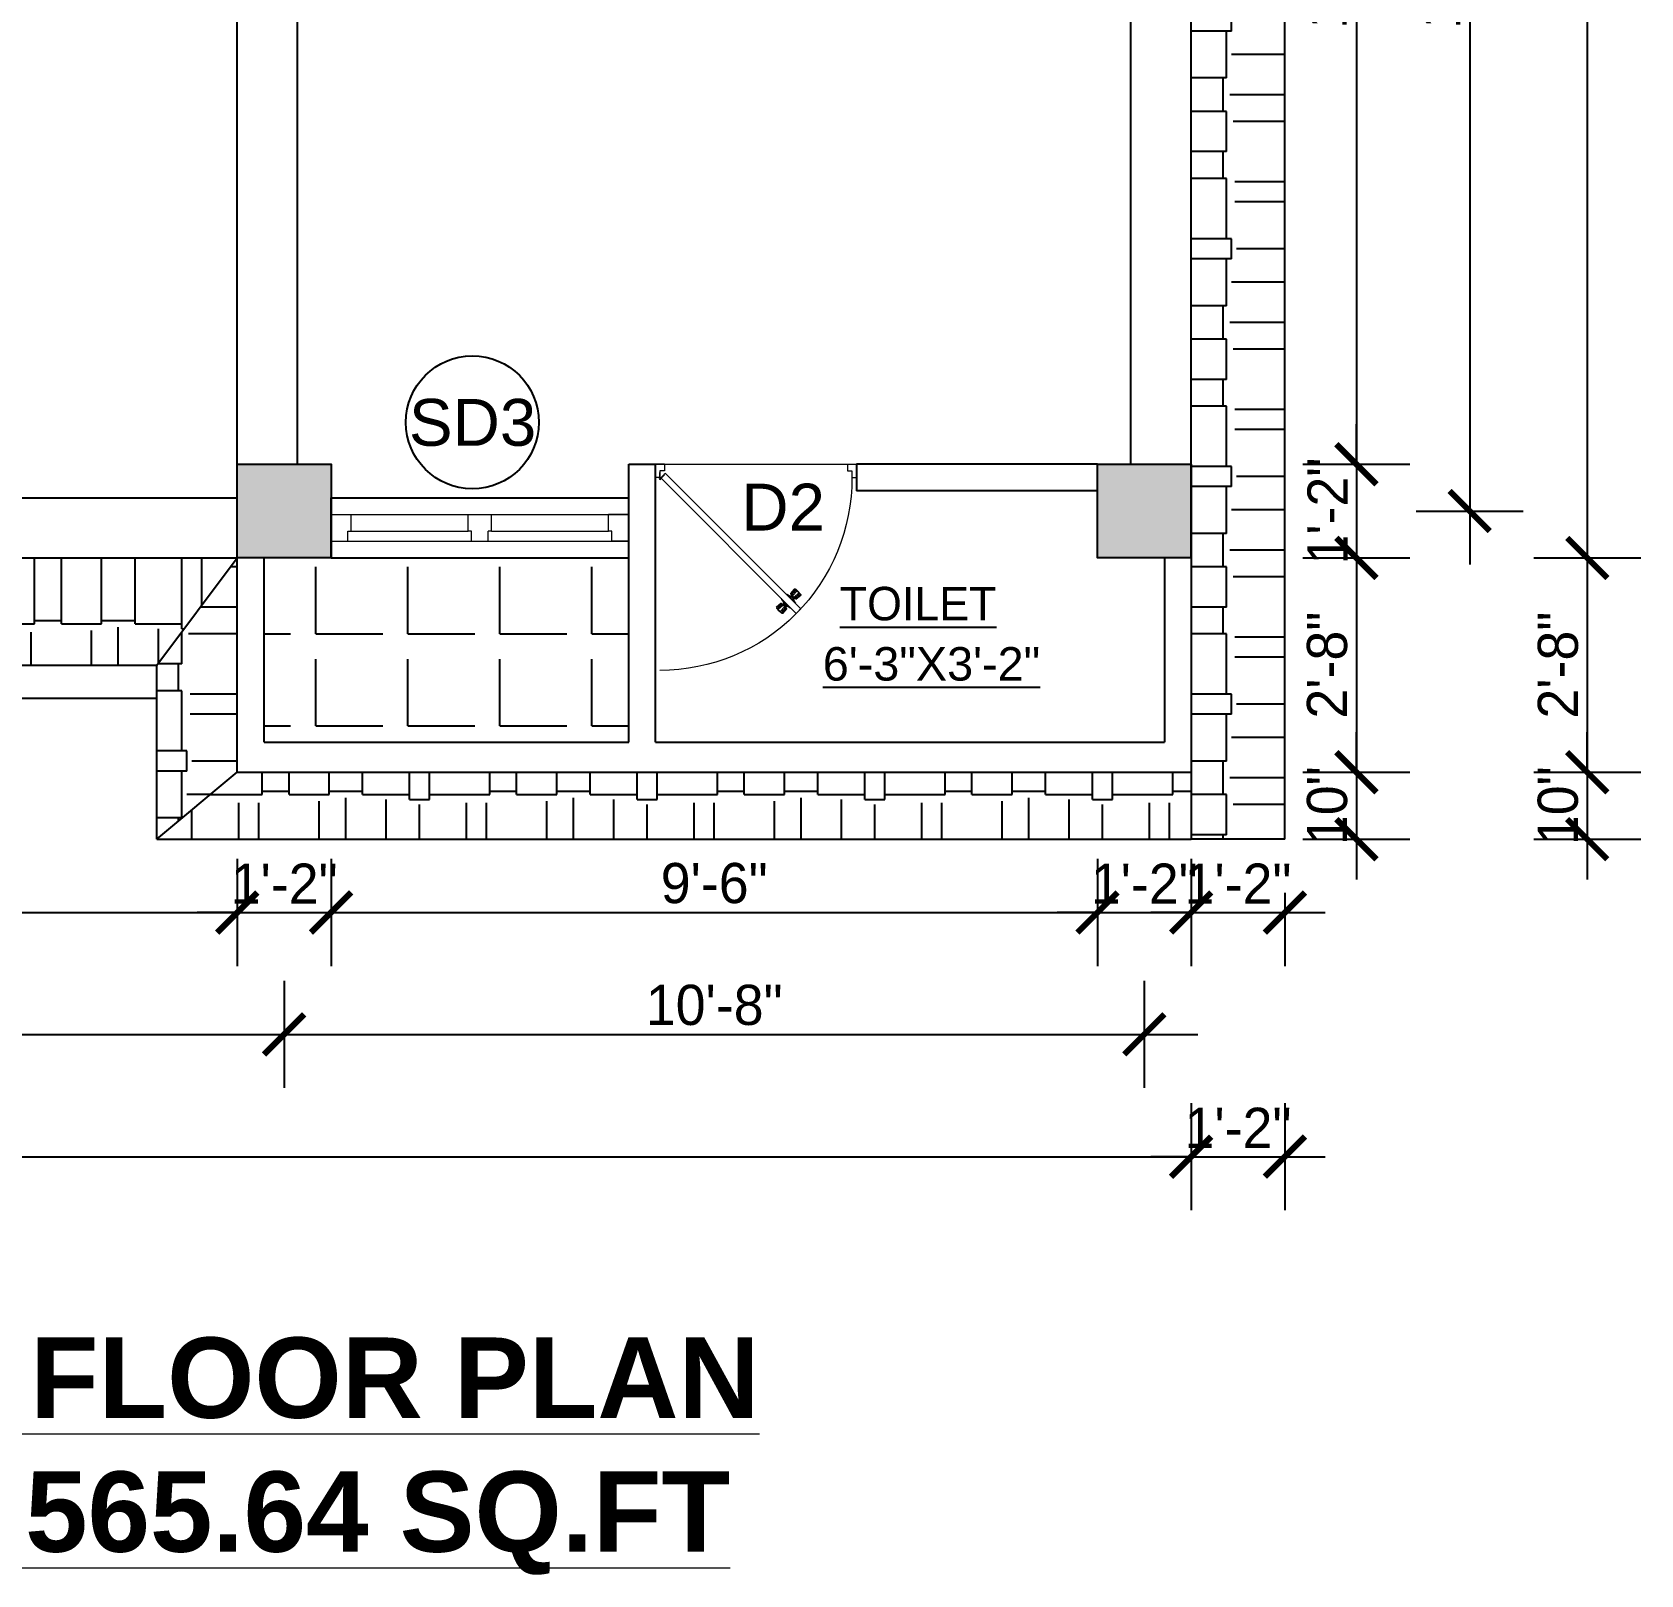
# Model space of a CAD drawing. Header units: inches. Extents: x 1397 to 20304, y -27267 to -746.
# Drawn here: x 10297.7 to 10537.9, y -19940.5 to -19710.1 of the extents above; entities that cross this region are included whole.
import ezdxf

# ---------------------------------------------------------------- set-up
doc = ezdxf.new("R2010")
doc.units = ezdxf.units.IN
doc.header["$LTSCALE"] = 17
doc.header["$MEASUREMENT"] = 0
for name, color, linetype, lineweight in [('25 BOT BAR', 12, 'Continuous', 25), ('DOOR & WIN', 1, 'Continuous', 25), ('OUTLINE', 1, 'Continuous', 25), ('PUERTAS', 7, 'Continuous', 9), ('TEXT', 231, 'Continuous', 20), ('WINDOW FRAME PLAN', 162, 'Continuous', 18)]:
    doc.layers.add(name, color=color, linetype=linetype, lineweight=lineweight)
doc.styles.add('ARCHITECTURE', font='stylu.ttf')
doc.styles.add('DIMTEXT', font='arial.ttf', dxfattribs={"height": 6})
doc.dimstyles.new('8 SCALE', dxfattribs={"dimscale": 0, "dimtxt": 6, "dimasz": 6, "dimexe": 8, "dimexo": 8, "dimgap": 1.25, "dimtad": 1, "dimdec": 0, "dimzin": 3, "dimdsep": 46, "dimlunit": 4, "dimtxsty": 'ARCHITECTURE', "dimblk": 'ARCHTICK', "dimcen": 8, "dimdle": 8, "dimclrd": 5, "dimclre": 5, "dimclrt": 7, "dimadec": 0, "dimazin": 0, "dimtfac": 0.75, "dimtdec": 0, "dimtix": 1, "dimtmove": 2, "dimatfit": 3, "dimldrblk": 'ARCHTICK', "dimfxl": 8, "dimfxlon": 1, "dimtolj": 1, "dimtzin": 0, "dimlwd": -1, "dimlwe": -1, "dimarcsym": 0})
pattern_1 = [(90, (0, -934.489), (-12, 25.5), [6, -5, 7, -3, 9, -4]), (90, (-0.5, -928.489), (-12, 25.5), [5, -19, 4, -6]), (90, (0.75, -916.489), (-12, 25.5), [3, -31]), (180, (0, -934.489), (-12, -8.5), [11.5, -36.5]), (180, (4e-16, -928.489), (-12, -8.5), [11.25, -36.75]), (180, (7e-16, -923.489), (-12, -8.5), [10.5, -37.5]), (180, (0.75, -916.489), (-12, -8.5), [11.5, -36.5]), (180, (0.75, -913.489), (-12, -8.5), [11.5, -36.5]), (180, (2e-15, -904.489), (-12, -8.5), [11, -37])]

# ---------------------------------------------------------------- blocks, each defined once
blk = doc.blocks.new('2ft6in')
at = {"layer": 'PUERTAS', "color": 2}
for p, q in [((0.84, 2.1), (21.02, 22.28)), ((18.33, 21.76), (18.31, 21.77)), ((21.71, 21.6), (21.02, 22.28)), ((21.71, 21.6), (1.47, 1.37)), ((21.18, 18.9), (21.2, 18.89)), ((0, 2), (0, 0)), ((0.6, 2), (0, 2)), ((1.33, 0), (0, 0)), ((0.6, 1.26), (0.6, 2.04)), ((0.67, 1.26), (0.6, 1.26)), ((0.67, 1.26), (0.67, 2.01)), ((0.67, 1), (0.67, 1.26)), ((1.33, 1), (0.67, 1)), ((1.31, 1.53), (0.79, 2.06)), ((1.36, 1.58), (0.81, 2.12)), ((1.36, 1.58), (1.31, 1.53)), ((1.47, 1.37), (1.31, 1.53)), ((1.33, 0), (1.33, 1)), ((28.67, 0), (28.67, 1)), ((28.67, 1), (29.33, 1)), ((28.67, 0), (30, 0)), ((29.33, 1), (29.33, 2)), ((29.33, 2), (30, 2)), ((30, 0), (30, 2))]:
    blk.add_line(p, q, dxfattribs=at)
at = {"layer": 'PUERTAS', "color": 1}
for p, q in [((18.06, 21.44), (18.48, 21.86)), ((18.08, 21.51), (18.45, 21.88)), ((18.82, 22.25), (18.45, 21.88)), ((18.9, 22.28), (18.48, 21.86)), ((18.84, 22.23), (18.82, 22.25)), ((19.54, 21.59), (18.99, 22.27)), ((18.74, 20.79), (18.06, 21.34)), ((18.11, 21.49), (18.08, 21.51)), ((18.83, 20.8), (19.18, 21.15)), ((18.84, 20.21), (19.1, 20.6)), ((18.85, 20.11), (18.84, 20.12)), ((18.92, 20.89), (18.93, 20.88)), ((19.02, 20.88), (19.24, 21.1)), ((19.12, 20.8), (19.03, 20.89)), ((19.1, 20.7), (19.11, 20.69)), ((19.1, 20.6), (19.1, 20.6)), ((19.11, 20.79), (19.33, 21.01)), ((19.54, 21.5), (19.18, 21.15)), ((19.45, 21.31), (19.24, 21.1)), ((19.55, 21.22), (19.33, 21.01)), ((19.45, 21.41), (19.45, 21.41)), ((19.54, 21.22), (19.45, 21.31)), ((19.53, 19.43), (19.54, 19.42)), ((19.64, 21.23), (19.64, 21.23)), ((19.64, 19.42), (20.02, 19.67)), ((19.74, 21.24), (19.73, 21.23)), ((20.12, 21.49), (19.74, 21.24)), ((20.02, 19.67), (20.03, 19.68)), ((20.12, 19.68), (20.12, 19.68)), ((20.21, 19.69), (20.43, 19.9)), ((20.22, 21.48), (20.22, 21.49)), ((20.22, 19.41), (20.57, 19.76)), ((20.22, 19.69), (20.31, 19.6)), ((20.22, 19.32), (20.76, 18.64)), ((20.31, 19.6), (20.52, 19.81)), ((20.31, 19.5), (20.31, 19.5)), ((20.65, 20.12), (20.43, 19.9)), ((20.74, 20.03), (20.52, 19.81)), ((20.93, 20.11), (20.57, 19.76)), ((20.64, 20.11), (20.73, 20.02)), ((20.66, 20.31), (20.65, 20.31)), ((20.65, 20.21), (20.65, 20.22)), ((20.91, 20.7), (20.66, 20.31)), ((20.84, 20.02), (20.83, 20.03)), ((20.91, 20.8), (20.91, 20.79)), ((21.02, 20.12), (21.7, 19.57)), ((21.7, 19.47), (21.28, 19.05)), ((21.67, 19.4), (21.31, 19.03)), ((21.65, 19.42), (21.67, 19.4)), ((20.86, 18.63), (21.28, 19.05)), ((20.91, 18.68), (20.94, 18.66)), ((20.94, 18.66), (21.31, 19.03))]:
    blk.add_line(p, q, dxfattribs=at)
at = {"layer": 'PUERTAS', "color": 8}
for p, q in [((18.44, 21.9), (18.31, 21.77)), ((19.07, 21.03), (18.34, 21.72)), ((18.44, 21.9), (18.56, 22.02)), ((18.58, 22.01), (18.56, 22.02)), ((19.3, 21.26), (18.61, 22)), ((19.42, 21.38), (18.75, 22.14)), ((19.51, 21.48), (18.88, 22.26)), ((19.55, 21.53), (18.93, 22.3)), ((18.81, 20.78), (18.04, 21.4)), ((18.86, 20.83), (18.08, 21.46)), ((18.95, 20.92), (18.2, 21.58)), ((18.91, 20.27), (19.19, 20.69)), ((19.13, 20.8), (19.03, 20.9)), ((19.15, 20.82), (19.05, 20.92)), ((19.09, 20.44), (19.25, 20.76)), ((19.19, 20.87), (19.1, 20.96)), ((19.25, 20.93), (19.16, 21.02)), ((19.28, 20.63), (19.32, 20.83)), ((19.4, 21.08), (19.31, 21.17)), ((19.47, 21.15), (19.38, 21.24)), ((19.43, 20.78), (19.4, 20.9)), ((19.51, 21.19), (19.42, 21.28)), ((19.55, 20.91), (19.43, 20.94)), ((19.53, 21.21), (19.44, 21.3)), ((19.7, 21.06), (19.51, 21.01)), ((19.89, 21.24), (19.58, 21.08)), ((20.07, 21.42), (19.64, 21.15)), ((19.69, 19.49), (20.12, 19.76)), ((19.87, 19.67), (20.18, 19.83)), ((20.06, 19.85), (20.25, 19.9)), ((20.21, 20), (20.33, 19.97)), ((20.21, 19.38), (20.83, 18.61)), ((20.23, 19.7), (20.32, 19.61)), ((20.25, 19.72), (20.34, 19.63)), ((20.25, 19.43), (20.88, 18.65)), ((20.29, 19.76), (20.38, 19.67)), ((20.33, 20.13), (20.36, 20.01)), ((20.34, 19.53), (21, 18.77)), ((20.36, 19.83), (20.45, 19.74)), ((20.48, 20.28), (20.44, 20.08)), ((20.46, 19.64), (21.14, 18.91)), ((20.5, 19.98), (20.6, 19.89)), ((20.67, 20.47), (20.51, 20.15)), ((20.85, 20.64), (20.57, 20.22)), ((20.57, 20.04), (20.66, 19.95)), ((20.61, 20.09), (20.7, 19.99)), ((20.63, 20.11), (20.72, 20.01)), ((20.69, 19.87), (21.42, 19.19)), ((20.81, 19.99), (21.56, 19.33)), ((20.9, 20.08), (21.68, 19.45)), ((20.95, 20.13), (21.72, 19.51)), ((21.32, 19.01), (21.2, 18.89)), ((21.32, 19.01), (21.44, 19.14)), ((21.43, 19.15), (21.44, 19.14)), ((0, 0), (30, 0))]:
    blk.add_line(p, q, dxfattribs=at)
at = {"layer": 'PUERTAS', "color": 2}
for radius in [0.129, 0.0627]:
    blk.add_circle((0.68, 2.14), radius, dxfattribs=at)
at = {"layer": 'PUERTAS', "color": 8}
blk.add_arc((0.68, 2.14), 28.65, 359.7285, 90.0333, dxfattribs=at)
at = {"layer": 'PUERTAS', "color": 1}
for centre, start, end in [((18.94, 22.23), 38.9236, 135), ((18.78, 20.84), 231.0764, 315), ((18.89, 20.16), 135, 225), ((18.97, 20.93), 225, 315), ((19.16, 20.74), 135, 219.7428), ((19.06, 20.65), 315, 39.7428), ((19.4, 21.36), 315, 45), ((19.49, 21.55), 315, 38.9236), ((19.59, 19.47), 225, 315), ((19.6, 21.18), 50.2572, 135), ((19.68, 21.28), 230.2572, 315), ((20.07, 19.63), 50.2572, 135), ((20.17, 21.44), 45, 135), ((20.16, 19.73), 230.2572, 315), ((20.27, 19.36), 135, 218.9236), ((20.35, 19.55), 135, 225), ((20.7, 20.26), 135, 219.7428), ((20.6, 20.17), 315, 39.7428), ((20.78, 19.98), 45, 135), ((20.87, 20.75), 315, 45), ((20.98, 20.07), 51.0764, 135), ((21.65, 19.52), 315, 51.0764), ((20.82, 18.68), 218.9236, 315)]:
    blk.add_arc(centre, 0.0667, start, end, dxfattribs=at)
blk = doc.blocks.new('*U3074')
at = {"color": 3}
blk.add_blockref('2ft6in', (0, 0), dxfattribs=at)
blk = doc.blocks.new('_ArchTick')
at = {"color": 0, "linetype": 'ByBlock', "const_width": 0.15}
blk.add_lwpolyline([(-0.5, -0.5), (0.5, 0.5)], dxfattribs=at)
blk = doc.blocks.new('*D3469')
at = {"layer": '25 BOT BAR', "color": 5, "transparency": 16777216}
for p, q in [((10174.29, -19833.6), (10174.29, -19849.6)), ((10328.29, -19833.6), (10328.29, -19849.6)), ((10166.29, -19841.6), (10336.29, -19841.6))]:
    blk.add_line(p, q, dxfattribs=at)
at = {"layer": 'Defpoints', "color": 0, "transparency": 16777216}
for p in [(10174.29, -19788.65), (10328.29, -19788.65), (10328.29, -19841.6)]:
    blk.add_point(p, dxfattribs=at)
at = {"layer": '25 BOT BAR', "color": 5, "transparency": 16777216, "xscale": 6, "yscale": 6, "zscale": 6, "rotation": 180}
blk.add_blockref('_ArchTick', (10174.29, -19841.6), dxfattribs=at)
at = {"layer": '25 BOT BAR', "color": 5, "transparency": 16777216, "xscale": 6, "yscale": 6, "zscale": 6}
blk.add_blockref('_ArchTick', (10328.29, -19841.6), dxfattribs=at)
at = {"layer": '25 BOT BAR', "color": 7, "transparency": 16777216, "insert": (10251.29, -19837.24), "char_height": 6, "attachment_point": 5, "style": 'ARCHITECTURE'}
blk.add_mtext('\\A1;12\'-10"', dxfattribs=at)
blk = doc.blocks.new('*D3470')
at = {"layer": '25 BOT BAR', "color": 5, "transparency": 16777216}
for p, q in [((10328.29, -19833.6), (10328.29, -19849.6)), ((10342.29, -19833.6), (10342.29, -19849.6)), ((10328.29, -19841.6), (10322.29, -19841.6)), ((10328.29, -19841.6), (10342.29, -19841.6)), ((10342.29, -19841.6), (10348.29, -19841.6))]:
    blk.add_line(p, q, dxfattribs=at)
at = {"layer": 'Defpoints', "color": 0, "transparency": 16777216}
for p in [(10328.29, -19788.65), (10342.29, -19788.65), (10342.29, -19841.6)]:
    blk.add_point(p, dxfattribs=at)
at = {"layer": '25 BOT BAR', "color": 5, "transparency": 16777216, "xscale": 6, "yscale": 6, "zscale": 6}
blk.add_blockref('_ArchTick', (10328.29, -19841.6), dxfattribs=at)
at = {"layer": '25 BOT BAR', "color": 5, "transparency": 16777216, "xscale": 6, "yscale": 6, "zscale": 6, "rotation": 180}
blk.add_blockref('_ArchTick', (10342.29, -19841.6), dxfattribs=at)
at = {"layer": '25 BOT BAR', "color": 7, "transparency": 16777216, "insert": (10335.29, -19837.29), "char_height": 6, "attachment_point": 5, "style": 'ARCHITECTURE'}
blk.add_mtext('\\A1;1\'-2"', dxfattribs=at)
blk = doc.blocks.new('*D3471')
at = {"layer": '25 BOT BAR', "color": 5, "transparency": 16777216}
for p, q in [((10342.29, -19833.6), (10342.29, -19849.6)), ((10456.75, -19833.6), (10456.75, -19849.6)), ((10334.29, -19841.6), (10464.75, -19841.6))]:
    blk.add_line(p, q, dxfattribs=at)
at = {"layer": 'Defpoints', "color": 0, "transparency": 16777216}
for p in [(10342.29, -19788.65), (10456.75, -19788.65), (10456.75, -19841.6)]:
    blk.add_point(p, dxfattribs=at)
at = {"layer": '25 BOT BAR', "color": 5, "transparency": 16777216, "xscale": 6, "yscale": 6, "zscale": 6, "rotation": 180}
blk.add_blockref('_ArchTick', (10342.29, -19841.6), dxfattribs=at)
at = {"layer": '25 BOT BAR', "color": 5, "transparency": 16777216, "xscale": 6, "yscale": 6, "zscale": 6}
blk.add_blockref('_ArchTick', (10456.75, -19841.6), dxfattribs=at)
at = {"layer": '25 BOT BAR', "color": 7, "transparency": 16777216, "insert": (10399.52, -19837.24), "char_height": 6, "attachment_point": 5, "style": 'ARCHITECTURE'}
blk.add_mtext('\\A1;9\'-6"', dxfattribs=at)
blk = doc.blocks.new('*D3472')
at = {"layer": '25 BOT BAR', "color": 5, "transparency": 16777216}
for p, q in [((10456.75, -19833.6), (10456.75, -19849.6)), ((10470.75, -19833.6), (10470.75, -19849.6)), ((10456.75, -19841.6), (10450.75, -19841.6)), ((10456.75, -19841.6), (10470.75, -19841.6)), ((10470.75, -19841.6), (10476.75, -19841.6))]:
    blk.add_line(p, q, dxfattribs=at)
at = {"layer": 'Defpoints', "color": 0, "transparency": 16777216}
for p in [(10456.75, -19788.65), (10470.75, -19788.65), (10470.75, -19841.6)]:
    blk.add_point(p, dxfattribs=at)
at = {"layer": '25 BOT BAR', "color": 5, "transparency": 16777216, "xscale": 6, "yscale": 6, "zscale": 6}
blk.add_blockref('_ArchTick', (10456.75, -19841.6), dxfattribs=at)
at = {"layer": '25 BOT BAR', "color": 5, "transparency": 16777216, "xscale": 6, "yscale": 6, "zscale": 6, "rotation": 180}
blk.add_blockref('_ArchTick', (10470.75, -19841.6), dxfattribs=at)
at = {"layer": '25 BOT BAR', "color": 7, "transparency": 16777216, "insert": (10463.75, -19837.29), "char_height": 6, "attachment_point": 5, "style": 'ARCHITECTURE'}
blk.add_mtext('\\A1;1\'-2"', dxfattribs=at)
blk = doc.blocks.new('*D3474')
at = {"layer": '25 BOT BAR', "color": 5, "transparency": 16777216}
for p, q in [((10167.29, -19851.8), (10167.29, -19867.8)), ((10335.29, -19851.8), (10335.29, -19867.8)), ((10159.29, -19859.8), (10343.29, -19859.8))]:
    blk.add_line(p, q, dxfattribs=at)
at = {"layer": 'Defpoints', "color": 0, "transparency": 16777216}
for p in [(10167.29, -19781.65), (10335.29, -19781.65), (10335.29, -19859.8)]:
    blk.add_point(p, dxfattribs=at)
at = {"layer": '25 BOT BAR', "color": 5, "transparency": 16777216, "xscale": 6, "yscale": 6, "zscale": 6, "rotation": 180}
blk.add_blockref('_ArchTick', (10167.29, -19859.8), dxfattribs=at)
at = {"layer": '25 BOT BAR', "color": 5, "transparency": 16777216, "xscale": 6, "yscale": 6, "zscale": 6}
blk.add_blockref('_ArchTick', (10335.29, -19859.8), dxfattribs=at)
at = {"layer": '25 BOT BAR', "color": 7, "transparency": 16777216, "insert": (10251.29, -19855.39), "char_height": 6, "attachment_point": 5, "style": 'ARCHITECTURE'}
blk.add_mtext('\\A1;14\'-0"', dxfattribs=at)
blk = doc.blocks.new('*D3475')
at = {"layer": '25 BOT BAR', "color": 5, "transparency": 16777216}
for p, q in [((10335.29, -19851.8), (10335.29, -19867.8)), ((10463.75, -19851.8), (10463.75, -19867.8)), ((10327.29, -19859.8), (10471.75, -19859.8))]:
    blk.add_line(p, q, dxfattribs=at)
at = {"layer": 'Defpoints', "color": 0, "transparency": 16777216}
for p in [(10335.29, -19781.65), (10463.75, -19781.65), (10463.75, -19859.8)]:
    blk.add_point(p, dxfattribs=at)
at = {"layer": '25 BOT BAR', "color": 5, "transparency": 16777216, "xscale": 6, "yscale": 6, "zscale": 6, "rotation": 180}
blk.add_blockref('_ArchTick', (10335.29, -19859.8), dxfattribs=at)
at = {"layer": '25 BOT BAR', "color": 5, "transparency": 16777216, "xscale": 6, "yscale": 6, "zscale": 6}
blk.add_blockref('_ArchTick', (10463.75, -19859.8), dxfattribs=at)
at = {"layer": '25 BOT BAR', "color": 7, "transparency": 16777216, "insert": (10399.52, -19855.43), "char_height": 6, "attachment_point": 5, "style": 'ARCHITECTURE'}
blk.add_mtext('\\A1;10\'-8"', dxfattribs=at)
blk = doc.blocks.new('*D3476')
at = {"layer": '25 BOT BAR', "color": 5, "transparency": 16777216}
for p, q in [((10010.29, -19870.06), (10010.29, -19886.06)), ((10470.75, -19870.06), (10470.75, -19886.06)), ((10002.29, -19878.06), (10478.75, -19878.06))]:
    blk.add_line(p, q, dxfattribs=at)
at = {"layer": 'Defpoints', "color": 0, "transparency": 16777216}
for p in [(10010.29, -19788.65), (10470.75, -19788.65), (10470.75, -19878.06)]:
    blk.add_point(p, dxfattribs=at)
at = {"layer": '25 BOT BAR', "color": 5, "transparency": 16777216, "xscale": 6, "yscale": 6, "zscale": 6, "rotation": 180}
blk.add_blockref('_ArchTick', (10010.29, -19878.06), dxfattribs=at)
at = {"layer": '25 BOT BAR', "color": 5, "transparency": 16777216, "xscale": 6, "yscale": 6, "zscale": 6}
blk.add_blockref('_ArchTick', (10470.75, -19878.06), dxfattribs=at)
at = {"layer": '25 BOT BAR', "color": 7, "transparency": 16777216, "insert": (10240.52, -19873.68), "char_height": 6, "attachment_point": 5, "style": 'ARCHITECTURE'}
blk.add_mtext('\\A1;38\'-4"', dxfattribs=at)
blk = doc.blocks.new('*D3442')
at = {"layer": '25 BOT BAR', "color": 5, "transparency": 16777216}
for p, q in [((10495.43, -19616.13), (10495.43, -19782.65)), ((10487.43, -19624.13), (10503.43, -19624.13)), ((10487.43, -19774.65), (10503.43, -19774.65))]:
    blk.add_line(p, q, dxfattribs=at)
at = {"layer": 'Defpoints', "color": 0, "transparency": 16777216}
for p in [(10470.75, -19624.13), (10470.75, -19774.65), (10495.43, -19774.65)]:
    blk.add_point(p, dxfattribs=at)
at = {"layer": '25 BOT BAR', "color": 5, "transparency": 16777216, "xscale": 6, "yscale": 6, "zscale": 6}
for p, rotation in [((10495.43, -19624.13), 90), ((10495.43, -19774.65), 270)]:
    blk.add_blockref('_ArchTick', p, dxfattribs=dict(at, rotation=rotation))
at = {"layer": '25 BOT BAR', "color": 7, "transparency": 16777216, "insert": (10490.97, -19699.39), "char_height": 6, "attachment_point": 5, "rotation": 90, "style": 'ARCHITECTURE'}
blk.add_mtext('\\A1;12\'-7"', dxfattribs=at)
blk = doc.blocks.new('*D3443')
at = {"layer": '25 BOT BAR', "color": 5, "transparency": 16777216}
for p, q in [((10495.43, -19774.65), (10495.43, -19768.65)), ((10487.43, -19774.65), (10503.43, -19774.65)), ((10495.43, -19774.65), (10495.43, -19788.65)), ((10487.43, -19788.65), (10503.43, -19788.65)), ((10495.43, -19788.65), (10495.43, -19794.65))]:
    blk.add_line(p, q, dxfattribs=at)
at = {"layer": 'Defpoints', "color": 0, "transparency": 16777216}
for p in [(10470.75, -19774.65), (10470.75, -19788.65), (10495.43, -19788.65)]:
    blk.add_point(p, dxfattribs=at)
at = {"layer": '25 BOT BAR', "color": 5, "transparency": 16777216, "xscale": 6, "yscale": 6, "zscale": 6}
for p, rotation in [((10495.43, -19774.65), 270), ((10495.43, -19788.65), 90)]:
    blk.add_blockref('_ArchTick', p, dxfattribs=dict(at, rotation=rotation))
at = {"layer": '25 BOT BAR', "color": 7, "transparency": 16777216, "insert": (10491.12, -19781.65), "char_height": 6, "attachment_point": 5, "rotation": 90, "style": 'ARCHITECTURE'}
blk.add_mtext('\\A1;1\'-2"', dxfattribs=at)
blk = doc.blocks.new('*D3444')
at = {"layer": '25 BOT BAR', "color": 5, "transparency": 16777216}
for p, q in [((10495.43, -19780.65), (10495.43, -19828.65)), ((10487.43, -19788.65), (10503.43, -19788.65)), ((10487.43, -19820.65), (10503.43, -19820.65))]:
    blk.add_line(p, q, dxfattribs=at)
at = {"layer": 'Defpoints', "color": 0, "transparency": 16777216}
for p in [(10470.75, -19788.65), (10470.75, -19820.65), (10495.43, -19820.65)]:
    blk.add_point(p, dxfattribs=at)
at = {"layer": '25 BOT BAR', "color": 5, "transparency": 16777216, "xscale": 6, "yscale": 6, "zscale": 6}
for p, rotation in [((10495.43, -19788.65), 90), ((10495.43, -19820.65), 270)]:
    blk.add_blockref('_ArchTick', p, dxfattribs=dict(at, rotation=rotation))
at = {"layer": '25 BOT BAR', "color": 7, "transparency": 16777216, "insert": (10491.08, -19804.65), "char_height": 6, "attachment_point": 5, "rotation": 90, "style": 'ARCHITECTURE'}
blk.add_mtext('\\A1;2\'-8"', dxfattribs=at)
blk = doc.blocks.new('*D3447')
at = {"layer": '25 BOT BAR', "color": 5, "transparency": 16777216}
for p, q in [((10512.35, -19609.13), (10512.35, -19789.65)), ((10504.35, -19617.13), (10520.35, -19617.13)), ((10504.35, -19781.65), (10520.35, -19781.65))]:
    blk.add_line(p, q, dxfattribs=at)
at = {"layer": 'Defpoints', "color": 0, "transparency": 16777216}
for p in [(10463.75, -19617.13), (10463.75, -19781.65), (10512.35, -19781.65)]:
    blk.add_point(p, dxfattribs=at)
at = {"layer": '25 BOT BAR', "color": 5, "transparency": 16777216, "xscale": 6, "yscale": 6, "zscale": 6}
for p, rotation in [((10512.35, -19617.13), 90), ((10512.35, -19781.65), 270)]:
    blk.add_blockref('_ArchTick', p, dxfattribs=dict(at, rotation=rotation))
at = {"layer": '25 BOT BAR', "color": 7, "transparency": 16777216, "insert": (10508, -19699.39), "char_height": 6, "attachment_point": 5, "rotation": 90, "style": 'ARCHITECTURE'}
blk.add_mtext('\\A1;13\'-9"', dxfattribs=at)
blk = doc.blocks.new('*D3448')
at = {"layer": '25 BOT BAR', "color": 5, "transparency": 16777216}
for p, q in [((10529.91, -19320.65), (10529.91, -19796.65)), ((10521.91, -19328.65), (10537.91, -19328.65)), ((10521.91, -19788.65), (10537.91, -19788.65))]:
    blk.add_line(p, q, dxfattribs=at)
at = {"layer": 'Defpoints', "color": 0, "transparency": 16777216}
for p in [(10470.75, -19328.65), (10470.75, -19788.65), (10529.91, -19788.65)]:
    blk.add_point(p, dxfattribs=at)
at = {"layer": '25 BOT BAR', "color": 5, "transparency": 16777216, "xscale": 6, "yscale": 6, "zscale": 6}
for p, rotation in [((10529.91, -19328.65), 90), ((10529.91, -19788.65), 270)]:
    blk.add_blockref('_ArchTick', p, dxfattribs=dict(at, rotation=rotation))
at = {"layer": '25 BOT BAR', "color": 7, "transparency": 16777216, "insert": (10525.53, -19558.65), "char_height": 6, "attachment_point": 5, "rotation": 90, "style": 'ARCHITECTURE'}
blk.add_mtext('\\A1;38\'-4"', dxfattribs=at)
blk = doc.blocks.new('*D3449')
at = {"layer": '25 BOT BAR', "color": 5, "transparency": 16777216}
for p, q in [((10529.91, -19780.65), (10529.91, -19828.65)), ((10521.91, -19788.65), (10537.91, -19788.65)), ((10521.91, -19820.65), (10537.91, -19820.65))]:
    blk.add_line(p, q, dxfattribs=at)
at = {"layer": 'Defpoints', "color": 0, "transparency": 16777216}
for p in [(10470.75, -19788.65), (10470.75, -19820.65), (10529.91, -19820.65)]:
    blk.add_point(p, dxfattribs=at)
at = {"layer": '25 BOT BAR', "color": 5, "transparency": 16777216, "xscale": 6, "yscale": 6, "zscale": 6}
for p, rotation in [((10529.91, -19788.65), 90), ((10529.91, -19820.65), 270)]:
    blk.add_blockref('_ArchTick', p, dxfattribs=dict(at, rotation=rotation))
at = {"layer": '25 BOT BAR', "color": 7, "transparency": 16777216, "insert": (10525.56, -19804.65), "char_height": 6, "attachment_point": 5, "rotation": 90, "style": 'ARCHITECTURE'}
blk.add_mtext('\\A1;2\'-8"', dxfattribs=at)
blk = doc.blocks.new('*D3428')
at = {"layer": '25 BOT BAR', "color": 5, "transparency": 16777216}
for p, q in [((10495.43, -19820.65), (10495.43, -19814.65)), ((10487.43, -19820.65), (10503.43, -19820.65)), ((10495.43, -19820.65), (10495.43, -19830.65)), ((10487.43, -19830.65), (10503.43, -19830.65)), ((10495.43, -19830.65), (10495.43, -19836.65))]:
    blk.add_line(p, q, dxfattribs=at)
at = {"layer": 'Defpoints', "color": 0, "transparency": 16777216}
for p in [(10470.75, -19820.65), (10470.75, -19830.65), (10495.43, -19830.65)]:
    blk.add_point(p, dxfattribs=at)
at = {"layer": '25 BOT BAR', "color": 5, "transparency": 16777216, "xscale": 6, "yscale": 6, "zscale": 6}
for p, rotation in [((10495.43, -19820.65), 270), ((10495.43, -19830.65), 90)]:
    blk.add_blockref('_ArchTick', p, dxfattribs=dict(at, rotation=rotation))
at = {"layer": '25 BOT BAR', "color": 7, "transparency": 16777216, "insert": (10491.08, -19825.65), "char_height": 6, "attachment_point": 5, "rotation": 90, "style": 'ARCHITECTURE'}
blk.add_mtext('\\A1;10"', dxfattribs=at)
blk = doc.blocks.new('*D3429')
at = {"layer": '25 BOT BAR', "color": 5, "transparency": 16777216}
for p, q in [((10529.91, -19820.65), (10529.91, -19814.65)), ((10521.91, -19820.65), (10537.91, -19820.65)), ((10529.91, -19820.65), (10529.91, -19830.65)), ((10521.91, -19830.65), (10537.91, -19830.65)), ((10529.91, -19830.65), (10529.91, -19836.65))]:
    blk.add_line(p, q, dxfattribs=at)
at = {"layer": 'Defpoints', "color": 0, "transparency": 16777216}
for p in [(10470.75, -19820.65), (10470.75, -19830.65), (10529.91, -19830.65)]:
    blk.add_point(p, dxfattribs=at)
at = {"layer": '25 BOT BAR', "color": 5, "transparency": 16777216, "xscale": 6, "yscale": 6, "zscale": 6}
for p, rotation in [((10529.91, -19820.65), 270), ((10529.91, -19830.65), 90)]:
    blk.add_blockref('_ArchTick', p, dxfattribs=dict(at, rotation=rotation))
at = {"layer": '25 BOT BAR', "color": 7, "transparency": 16777216, "insert": (10525.55, -19825.65), "char_height": 6, "attachment_point": 5, "rotation": 90, "style": 'ARCHITECTURE'}
blk.add_mtext('\\A1;10"', dxfattribs=at)
blk = doc.blocks.new('*D3430')
at = {"layer": '25 BOT BAR', "color": 5, "transparency": 16777216}
for p, q in [((10470.75, -19833.6), (10470.75, -19849.6)), ((10484.75, -19838.65), (10484.75, -19849.6)), ((10470.75, -19841.6), (10464.75, -19841.6)), ((10470.75, -19841.6), (10484.75, -19841.6)), ((10484.75, -19841.6), (10490.75, -19841.6))]:
    blk.add_line(p, q, dxfattribs=at)
at = {"layer": 'Defpoints', "color": 0, "transparency": 16777216}
for p in [(10470.75, -19788.65), (10484.75, -19830.65), (10484.75, -19841.6)]:
    blk.add_point(p, dxfattribs=at)
at = {"layer": '25 BOT BAR', "color": 5, "transparency": 16777216, "xscale": 6, "yscale": 6, "zscale": 6}
blk.add_blockref('_ArchTick', (10470.75, -19841.6), dxfattribs=at)
at = {"layer": '25 BOT BAR', "color": 5, "transparency": 16777216, "xscale": 6, "yscale": 6, "zscale": 6, "rotation": 180}
blk.add_blockref('_ArchTick', (10484.75, -19841.6), dxfattribs=at)
at = {"layer": '25 BOT BAR', "color": 7, "transparency": 16777216, "insert": (10477.75, -19837.29), "char_height": 6, "attachment_point": 5, "style": 'ARCHITECTURE'}
blk.add_mtext('\\A1;1\'-2"', dxfattribs=at)
blk = doc.blocks.new('*D3431')
at = {"layer": '25 BOT BAR', "color": 5, "transparency": 16777216}
for p, q in [((10470.75, -19870.06), (10470.75, -19886.06)), ((10484.75, -19870.06), (10484.75, -19886.06)), ((10470.75, -19878.06), (10464.75, -19878.06)), ((10470.75, -19878.06), (10484.75, -19878.06)), ((10484.75, -19878.06), (10490.75, -19878.06))]:
    blk.add_line(p, q, dxfattribs=at)
at = {"layer": 'Defpoints', "color": 0, "transparency": 16777216}
for p in [(10470.75, -19788.65), (10484.75, -19830.65), (10484.75, -19878.06)]:
    blk.add_point(p, dxfattribs=at)
at = {"layer": '25 BOT BAR', "color": 5, "transparency": 16777216, "xscale": 6, "yscale": 6, "zscale": 6}
blk.add_blockref('_ArchTick', (10470.75, -19878.06), dxfattribs=at)
at = {"layer": '25 BOT BAR', "color": 5, "transparency": 16777216, "xscale": 6, "yscale": 6, "zscale": 6, "rotation": 180}
blk.add_blockref('_ArchTick', (10484.75, -19878.06), dxfattribs=at)
at = {"layer": '25 BOT BAR', "color": 7, "transparency": 16777216, "insert": (10477.75, -19873.75), "char_height": 6, "attachment_point": 5, "style": 'ARCHITECTURE'}
blk.add_mtext('\\A1;1\'-2"', dxfattribs=at)
blk = doc.blocks.new('*D3433')
at = {"layer": '25 BOT BAR', "color": 5, "transparency": 16777216}
for p, q in [((9954.97, -19796.65), (9954.97, -19838.65)), ((9962.97, -19804.65), (9946.97, -19804.65)), ((9962.97, -19830.65), (9946.97, -19830.65))]:
    blk.add_line(p, q, dxfattribs=at)
at = {"layer": 'Defpoints', "color": 0, "transparency": 16777216}
for p in [(9994.29, -19804.65), (9954.97, -19830.65), (10316.29, -19830.65)]:
    blk.add_point(p, dxfattribs=at)
at = {"layer": '25 BOT BAR', "color": 5, "transparency": 16777216, "xscale": 6, "yscale": 6, "zscale": 6}
for p, rotation in [((9954.97, -19804.65), 90), ((9954.97, -19830.65), 270)]:
    blk.add_blockref('_ArchTick', p, dxfattribs=dict(at, rotation=rotation))
at = {"layer": '25 BOT BAR', "color": 7, "transparency": 16777216, "insert": (9950.66, -19817.65), "char_height": 6, "attachment_point": 5, "rotation": 90, "style": 'ARCHITECTURE'}
blk.add_mtext('\\A1;2\'-2"', dxfattribs=at)
blk = doc.blocks.new('*D3434')
at = {"layer": '25 BOT BAR', "color": 5, "transparency": 16777216}
for p, q in [((9919.35, -19780.65), (9919.35, -19838.65)), ((9927.35, -19788.65), (9911.35, -19788.65)), ((9927.35, -19830.65), (9911.35, -19830.65))]:
    blk.add_line(p, q, dxfattribs=at)
at = {"layer": 'Defpoints', "color": 0, "transparency": 16777216}
for p in [(10010.29, -19788.65), (9919.35, -19830.65), (10316.29, -19830.65)]:
    blk.add_point(p, dxfattribs=at)
at = {"layer": '25 BOT BAR', "color": 5, "transparency": 16777216, "xscale": 6, "yscale": 6, "zscale": 6}
for p, rotation in [((9919.35, -19788.65), 90), ((9919.35, -19830.65), 270)]:
    blk.add_blockref('_ArchTick', p, dxfattribs=dict(at, rotation=rotation))
at = {"layer": '25 BOT BAR', "color": 7, "transparency": 16777216, "insert": (9914.99, -19809.65), "char_height": 6, "attachment_point": 5, "rotation": 90, "style": 'ARCHITECTURE'}
blk.add_mtext('\\A1;3\'-6"', dxfattribs=at)

msp = doc.modelspace()

# ---------------------------------------------------------------- hatches: boundary and pattern name
at = {"layer": 'DOOR & WIN'}
h = msp.add_hatch(color=256, dxfattribs=at)
h.dxf.hatch_style = 1
h.paths.add_polyline_path([(10342.29, -19774.65), (10328.29, -19774.65), (10328.29, -19788.65), (10342.29, -19788.65)])
h = msp.add_hatch(color=256, dxfattribs=at)
h.dxf.hatch_style = 1
h.paths.add_polyline_path([(10470.75, -19774.65), (10456.75, -19774.65), (10456.75, -19788.65), (10470.75, -19788.65)])
at = {"layer": 'OUTLINE'}
h = msp.add_hatch(dxfattribs=at)
h.set_pattern_fill('AR-RSHKE', color=8, angle=90)
h.set_pattern_definition(pattern_1)
h.paths.add_polyline_path([(10484.75, -19328.65), (10470.75, -19328.65), (10470.75, -19342.65), (10470.75, -19481.65), (10470.75, -19495.65), (10470.75, -19830.65), (10484.75, -19830.65)])
h = msp.add_hatch(dxfattribs=at)
h.set_pattern_fill('AR-RSHKE', color=8)
h.set_pattern_definition([(0, (0, -934.489), (25.5, 12), [6, -5, 7, -3, 9, -4]), (0, (6, -933.989), (25.5, 12), [5, -19, 4, -6]), (0, (18, -935.239), (25.5, 12), [3, -31]), (90, (0, -934.489), (-8.5, 12), [11.5, -36.5]), (90, (6, -934.489), (-8.5, 12), [11.25, -36.75]), (90, (11, -934.489), (-8.5, 12), [10.5, -37.5]), (90, (18, -935.239), (-8.5, 12), [11.5, -36.5]), (90, (21, -935.239), (-8.5, 12), [11.5, -36.5]), (90, (30, -934.489), (-8.5, 12), [11, -37])])
h.paths.add_polyline_path([(10328.29, -19788.65), (10174.29, -19788.65), (10160.29, -19788.65), (10145.85, -19788.65), (10145.85, -19804.65), (10316.29, -19804.65)])
h = msp.add_hatch(dxfattribs=at)
h.set_pattern_fill('AR-RSHKE', color=8, angle=90)
h.set_pattern_definition(pattern_1)
h.paths.add_polyline_path([(10316.29, -19830.65), (10328.29, -19820.65), (10328.29, -19788.65), (10316.29, -19804.65)])
h = msp.add_hatch(dxfattribs=at)
h.set_pattern_fill('ANGLE', color=8, scale=50)
h.set_pattern_definition([(0, (0, 0), (0, 13.75), [10, -3.75]), (90, (0, 0), (-13.75, 8e-16), [10, -3.75])])
h.paths.add_polyline_path([(10386.75, -19788.65), (10342.29, -19788.65), (10332.29, -19788.65), (10332.29, -19816.15), (10386.75, -19816.15)])
h = msp.add_hatch(dxfattribs=at)
h.set_pattern_fill('AR-RSHKE', color=8)
h.paths.add_polyline_path([(10328.29, -19820.65), (10316.29, -19830.65), (10470.75, -19830.65), (10470.75, -19820.65)])

# ---------------------------------------------------------------- linework, layer by layer
at = {"layer": '25 BOT BAR'}
for p, q in [((10386.75, -19779.65), (10386.75, -19774.65)), ((10386.75, -19774.65), (10390.75, -19774.65)), ((10390.75, -19816.15), (10390.75, -19774.65)), ((10456.75, -19774.65), (10420.75, -19774.65)), ((10420.75, -19774.65), (10420.75, -19778.65)), ((10342.29, -19779.65), (10386.75, -19779.65)), ((10342.29, -19788.65), (10342.29, -19779.65)), ((10386.75, -19788.65), (10386.75, -19779.65)), ((10456.75, -19778.65), (10420.75, -19778.65)), ((10316.29, -19804.65), (10328.29, -19788.65)), ((10328.29, -19820.65), (10328.29, -19788.65)), ((10332.29, -19816.15), (10332.29, -19788.65)), ((10342.29, -19788.65), (10386.75, -19788.65)), ((10386.75, -19816.15), (10386.75, -19788.65)), ((10466.75, -19788.65), (10466.75, -19816.15)), ((10470.75, -19788.65), (10470.75, -19830.65)), ((10316.29, -19830.65), (10316.29, -19804.65)), ((10316.29, -19809.65), (10269.75, -19809.65)), ((10316.29, -19830.65), (10328.29, -19820.65)), ((10484.75, -19830.65), (10470.75, -19830.65))]:
    msp.add_line(p, q, dxfattribs=at)
msp.add_circle((10363.4, -19768.4), 9.93, dxfattribs=at)
at = {"layer": 'DOOR & WIN'}
for p, q in [((10484.75, -19830.65), (10484.75, -19328.65)), ((10470.75, -19788.65), (10470.75, -19495.65)), ((10461.75, -19774.65), (10461.75, -19624.13)), ((10337.29, -19774.65), (10337.29, -19660.13)), ((10328.29, -19774.65), (10328.29, -19666.13)), ((10209.29, -19779.65), (10328.29, -19779.65)), ((10174.29, -19788.65), (10328.29, -19788.65)), ((9994.29, -19804.65), (10316.29, -19804.65)), ((10332.29, -19816.15), (10386.75, -19816.15)), ((10390.75, -19816.15), (10466.75, -19816.15)), ((10328.29, -19820.65), (10470.75, -19820.65)), ((10316.29, -19830.65), (10470.75, -19830.65))]:
    msp.add_line(p, q, dxfattribs=at)
at = {"layer": 'OUTLINE'}
for points in [[(10328.29, -19774.65), (10342.29, -19774.65), (10342.29, -19788.65), (10328.29, -19788.65)], [(10456.75, -19774.65), (10470.75, -19774.65), (10470.75, -19788.65), (10456.75, -19788.65)]]:
    msp.add_lwpolyline(points, close=True, dxfattribs=at)
at = {"layer": 'WINDOW FRAME PLAN'}
for p, q in [((10342.29, -19782.15), (10386.75, -19782.15)), ((10342.29, -19782.15), (10342.29, -19786.15)), ((10342.29, -19782.15), (10345.29, -19782.15)), ((10345.29, -19784.65), (10345.29, -19782.15)), ((10362.79, -19784.65), (10362.79, -19782.15)), ((10362.79, -19782.15), (10366.25, -19782.15)), ((10366.25, -19784.65), (10366.25, -19782.15)), ((10386.75, -19782.15), (10383.75, -19782.15)), ((10383.75, -19784.65), (10383.75, -19782.15)), ((10386.75, -19782.15), (10386.75, -19786.15)), ((10344.79, -19786.15), (10344.79, -19784.65)), ((10344.79, -19784.65), (10345.29, -19784.65)), ((10345.29, -19784.65), (10362.79, -19784.65)), ((10363.29, -19784.65), (10362.79, -19784.65)), ((10363.29, -19786.15), (10363.29, -19784.65)), ((10365.75, -19786.15), (10365.75, -19784.65)), ((10366.25, -19784.65), (10365.75, -19784.65)), ((10366.25, -19784.65), (10383.75, -19784.65)), ((10384.25, -19784.65), (10383.75, -19784.65)), ((10384.25, -19786.15), (10384.25, -19784.65)), ((10342.29, -19786.15), (10386.75, -19786.15)), ((10342.29, -19786.15), (10344.79, -19786.15)), ((10386.75, -19786.15), (10384.25, -19786.15))]:
    msp.add_line(p, q, dxfattribs=at)

# ---------------------------------------------------------------- block references
at = {"layer": 'DOOR & WIN', "xscale": -1, "rotation": 180}
msp.add_blockref('*U3074', (10390.75, -19774.65), dxfattribs=at)

# ---------------------------------------------------------------- texts
at = {"layer": 'DOOR & WIN', "char_height": 5, "attachment_point": 5}
for s, insert in [('{\\L\\C7;TOILET}', (10429.97, -19795.5)), ('{\\fArial TUR|b0|i0|c0|p34;\\L\\C7;6\'-3"X3\'-2"}', (10431.97, -19804.5))]:
    msp.add_mtext(s, dxfattribs=dict(at, insert=insert))
at = {"layer": 'TEXT', "style": 'DIMTEXT'}
msp.add_text('SD3', height=7, rotation=360, dxfattribs=at).set_placement((10353.92, -19771.9))
msp.add_text('D2', height=7, dxfattribs=at).set_placement((10403.56, -19784.56))
at = {"layer": 'TEXT', "insert": (10313.62, -19905.06), "char_height": 12, "width": 396.2985, "attachment_point": 2}
msp.add_mtext('{\\fArial|b1|i0|c0|p34;\\LSECOND FLOOR PLAN \\PAREA= 1565.64 SQ.FT}', dxfattribs=at)

# ---------------------------------------------------------------- dimensions: what is measured, and where the dimension line sits
at = {"layer": '25 BOT BAR'}
for base, p1, p2, picture, middle in [((10529.91, -19788.65), (10470.75, -19328.65), (10470.75, -19788.65), '*D3448', (10525.53, -19558.65)), ((10512.35, -19781.65), (10463.75, -19617.13), (10463.75, -19781.65), '*D3447', (10508, -19699.39)), ((10495.43, -19774.65), (10470.75, -19624.13), (10470.75, -19774.65), '*D3442', (10490.97, -19699.39)), ((10495.43, -19788.65), (10470.75, -19774.65), (10470.75, -19788.65), '*D3443', (10491.12, -19781.65)), ((9919.35, -19830.65), (10010.29, -19788.65), (10316.29, -19830.65), '*D3434', (9914.99, -19809.65)), ((10495.43, -19820.65), (10470.75, -19788.65), (10470.75, -19820.65), '*D3444', (10491.08, -19804.65)), ((10529.91, -19820.65), (10470.75, -19788.65), (10470.75, -19820.65), '*D3449', (10525.56, -19804.65)), ((9954.97, -19830.65), (9994.29, -19804.65), (10316.29, -19830.65), '*D3433', (9950.66, -19817.65)), ((10495.43, -19830.65), (10470.75, -19820.65), (10470.75, -19830.65), '*D3428', (10491.08, -19825.65)), ((10529.91, -19830.65), (10470.75, -19820.65), (10470.75, -19830.65), '*D3429', (10525.55, -19825.65))]:
    dim = msp.add_linear_dim(base=base, p1=p1, p2=p2, angle=90, dimstyle='8 SCALE', override={"dimscale": 1}, dxfattribs=at)
    dim.commit()
    dim.dimension.update_dxf_attribs({"geometry": picture, "text_midpoint": middle})
for base, p1, p2, picture, middle in [((10335.29, -19859.8), (10167.29, -19781.65), (10335.29, -19781.65), '*D3474', (10251.29, -19855.39)), ((10463.75, -19859.8), (10335.29, -19781.65), (10463.75, -19781.65), '*D3475', (10399.52, -19855.43)), ((10470.75, -19878.06), (10010.29, -19788.65), (10470.75, -19788.65), '*D3476', (10240.52, -19873.68)), ((10328.29, -19841.6), (10174.29, -19788.65), (10328.29, -19788.65), '*D3469', (10251.29, -19837.24)), ((10342.29, -19841.6), (10328.29, -19788.65), (10342.29, -19788.65), '*D3470', (10335.29, -19837.29)), ((10456.75, -19841.6), (10342.29, -19788.65), (10456.75, -19788.65), '*D3471', (10399.52, -19837.24)), ((10470.75, -19841.6), (10456.75, -19788.65), (10470.75, -19788.65), '*D3472', (10463.75, -19837.29)), ((10484.75, -19841.6), (10470.75, -19788.65), (10484.75, -19830.65), '*D3430', (10477.75, -19837.29)), ((10484.75, -19878.06), (10470.75, -19788.65), (10484.75, -19830.65), '*D3431', (10477.75, -19873.75))]:
    dim = msp.add_linear_dim(base=base, p1=p1, p2=p2, dimstyle='8 SCALE', override={"dimscale": 1}, dxfattribs=at)
    dim.commit()
    dim.dimension.update_dxf_attribs({"geometry": picture, "text_midpoint": middle})

doc.saveas('drawing.dxf')
